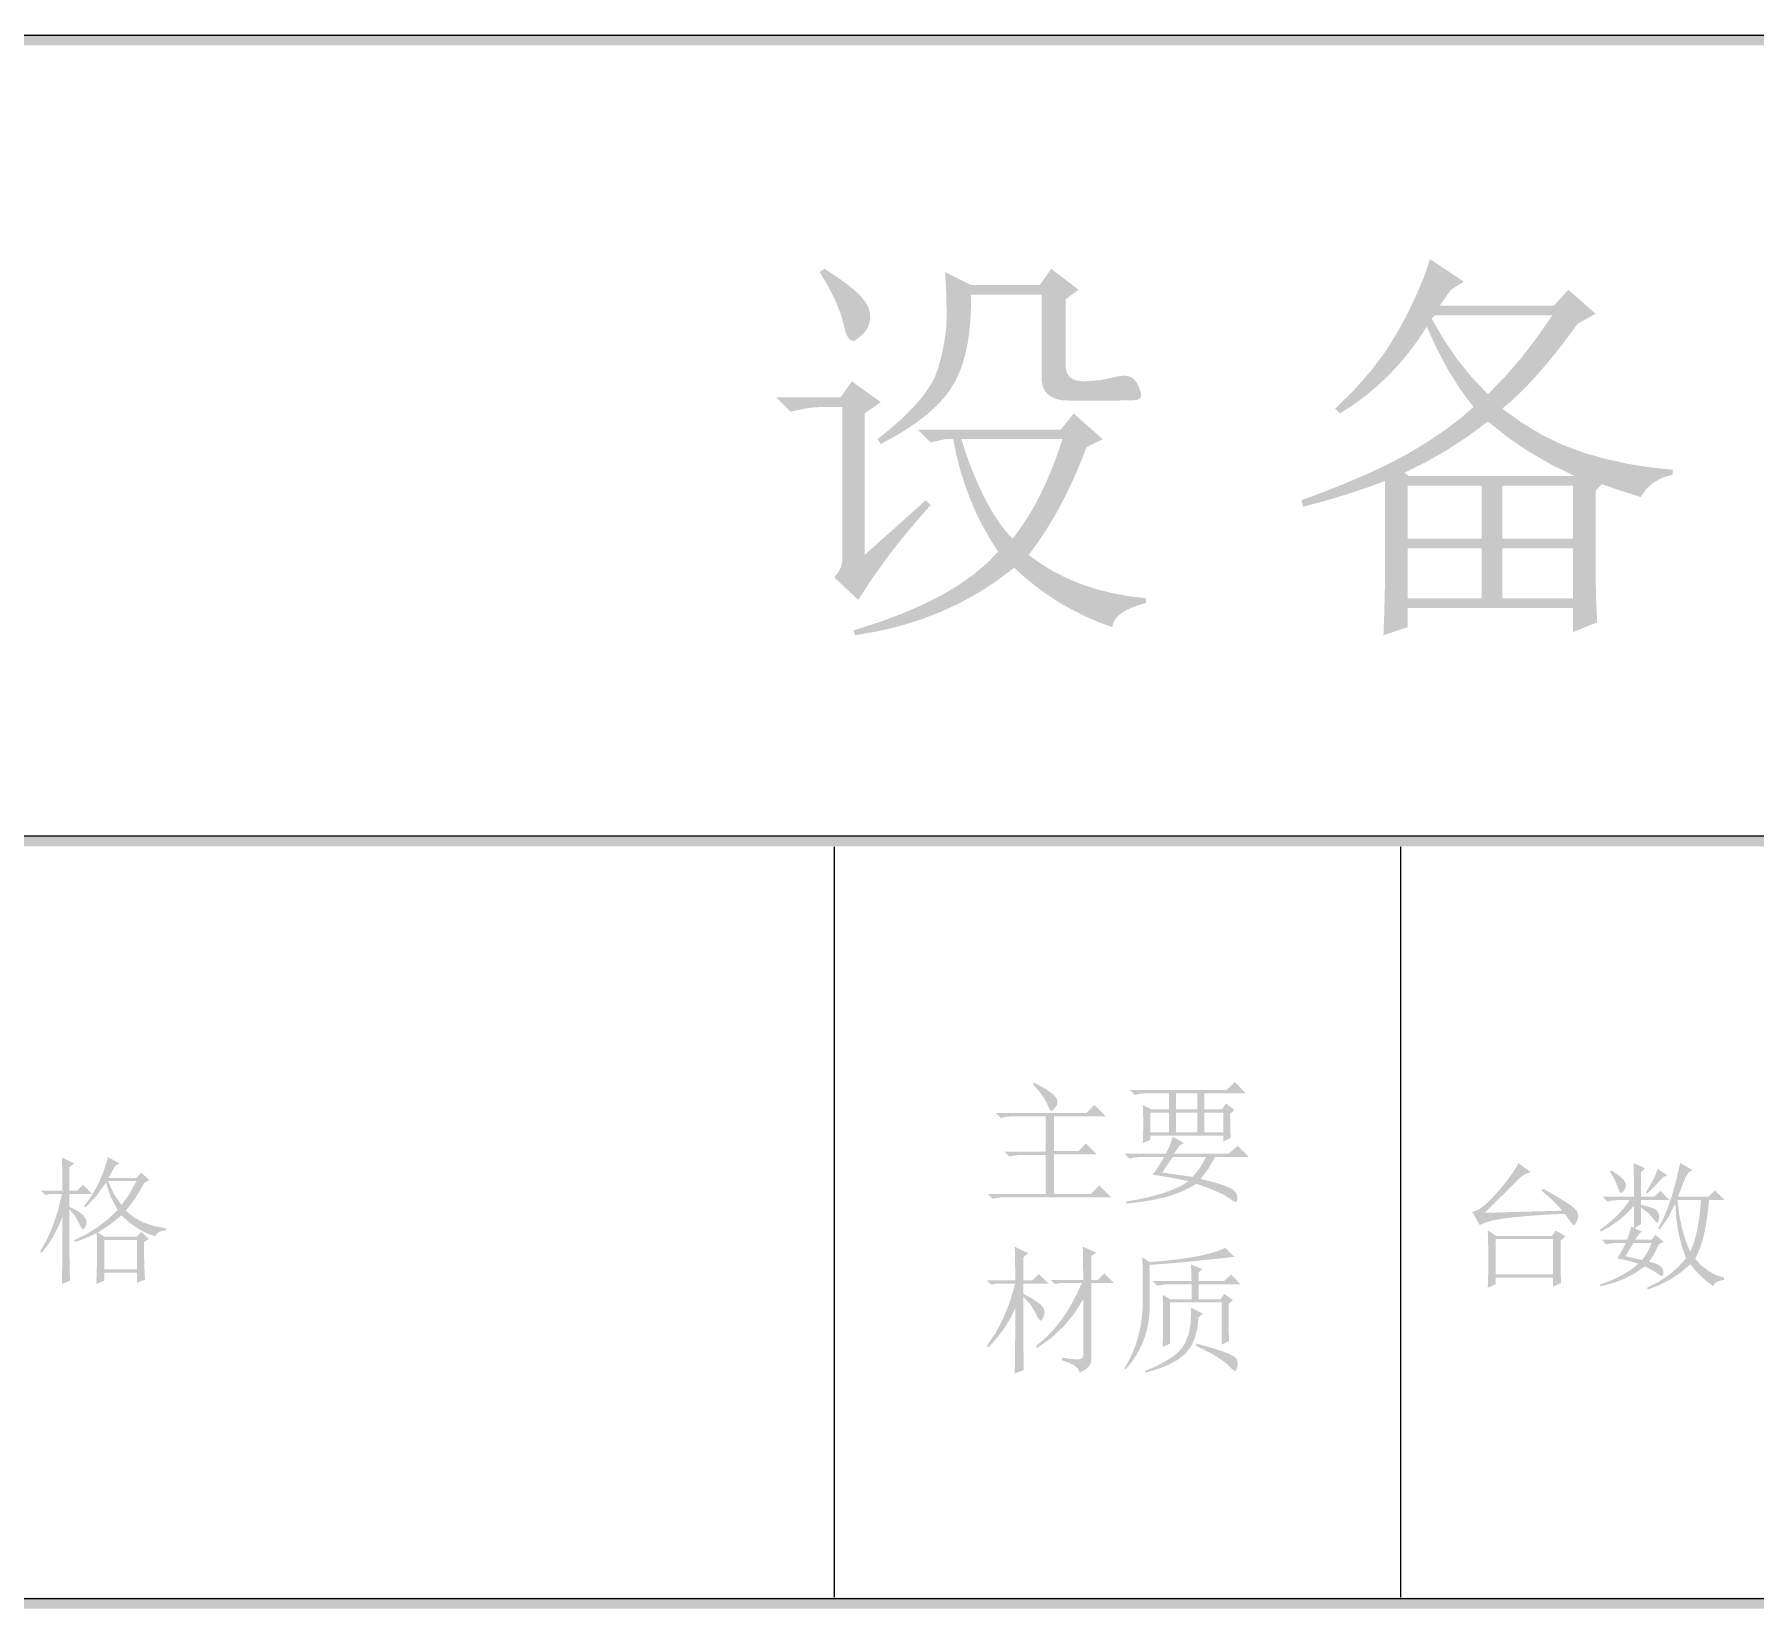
# Model space of a CAD drawing. Header units: millimetres. Extents: x 0 to 383, y 25 to 284.
# Drawn here: x 103 to 156, y 235.4 to 283.9 of the extents above; entities that cross this region are included whole.
import ezdxf

# ---------------------------------------------------------------- set-up
doc = ezdxf.new("R2010")
doc.units = ezdxf.units.MM

msp = doc.modelspace()

# ---------------------------------------------------------------- hatches: boundary and pattern name
h = msp.add_hatch(color=0)
h.dxf.hatch_style = 2
h.paths.add_polyline_path([(0, 283.548226), (383.109611, 283.548226), (383.109611, 283.886892), (0, 283.886892)])
h = msp.add_hatch(color=0)
h.paths.add_polyline_path([(127.188957, 276.551319), (127.337785, 276.650538), (127.704774, 276.411793), (128.012334, 276.191651), (128.260984, 275.990113), (128.45124, 275.807179), (128.590766, 275.634666), (128.686884, 275.464736), (128.739594, 275.297908), (128.748896, 275.134696), (128.724091, 274.981648), (128.674482, 274.844619), (128.600068, 274.723093), (128.500849, 274.616554), (128.400511, 274.529737), (128.322393, 274.467726), (128.26598, 274.430519), (128.230753, 274.418116), (128.137736, 274.449122), (128.057121, 274.54214), (127.988908, 274.697169), (127.933097, 274.91421), (127.830778, 275.276979), (127.672648, 275.670753), (127.458708, 276.095533)])
h.paths.add_polyline_path([(128.578019, 267.820069), (130.463175, 269.506788), (130.612003, 269.35796), (130.231751, 268.923878), (129.885088, 268.514601), (129.572532, 268.130128), (129.294599, 267.77046), (128.806084, 267.088331), (128.379582, 266.431007), (127.635441, 267.125538), (127.762565, 267.280567), (127.846281, 267.447999), (127.886588, 267.627833), (127.883488, 267.820069), (127.883488, 272.384132), (127.238566, 272.384132), (127.030827, 272.37483), (126.804484, 272.346925), (126.559538, 272.300416), (126.295988, 272.235304), (125.849503, 272.681788), (127.833878, 272.681788), (128.181144, 273.177882), (129.074113, 272.53296), (128.578019, 272.185694)])
h.paths.add_polyline_path([(131.554582, 271.391944), (131.731315, 270.866395), (131.91425, 270.381153), (132.103385, 269.936219), (132.298722, 269.531593), (132.50026, 269.167274), (132.708, 268.843263), (132.92194, 268.559559), (133.142082, 268.316163), (133.3723, 268.624671), (133.591667, 268.954884), (133.800181, 269.3068), (133.997843, 269.680421), (134.184654, 270.075746), (134.360612, 270.492775), (134.525718, 270.931507), (134.679972, 271.391944)])
h.paths.add_polyline_path([(130.215128, 271.689601), (134.630363, 271.689601), (135.027238, 272.185694), (135.920207, 271.391944), (135.424113, 271.143898), (135.233427, 270.657881), (135.033439, 270.192018), (134.824149, 269.746308), (134.605558, 269.320753), (134.377665, 268.915351), (134.14047, 268.530104), (133.893974, 268.16501), (133.638175, 267.820069), (134.009471, 267.549543), (134.40402, 267.308473), (134.821824, 267.096858), (135.262882, 266.914698), (135.727195, 266.761994), (136.214762, 266.638746), (136.725584, 266.544953), (137.25966, 266.480616), (137.25966, 266.331788), (137.026341, 266.265901), (136.822477, 266.192262), (136.648069, 266.110871), (136.503117, 266.02173), (136.38762, 265.924836), (136.301579, 265.820192), (136.244993, 265.707795), (136.217863, 265.587648), (135.790757, 265.746553), (135.377604, 265.925611), (134.978404, 266.124824), (134.593156, 266.344191), (134.221861, 266.583711), (133.864518, 266.843385), (133.521128, 267.123213), (133.191691, 267.423194), (132.659165, 267.021669), (132.103385, 266.66045), (131.524351, 266.33954), (130.922062, 266.058937), (130.296519, 265.818641), (129.647721, 265.618653), (128.975669, 265.458973), (128.280363, 265.339601), (128.230753, 265.488429), (128.995048, 265.7326), (129.700431, 265.993824), (130.346903, 266.272102), (130.934464, 266.567433), (131.463114, 266.879817), (131.932853, 267.209254), (132.343681, 267.555744), (132.695597, 267.919288), (132.446, 268.309962), (132.218107, 268.713038), (132.011918, 269.128517), (131.827433, 269.556398), (131.664652, 269.996681), (131.523576, 270.449366), (131.404203, 270.914454), (131.306535, 271.391944), (131.058488, 271.391944), (130.612003, 271.292726)])
h.paths.add_polyline_path([(134.779191, 273.673976), (134.787718, 273.557704), (134.813297, 273.456935), (134.85593, 273.371669), (134.915617, 273.301905), (134.992356, 273.247645), (135.086149, 273.208888), (135.196995, 273.185633), (135.324894, 273.177882), (135.858195, 273.215089), (136.366691, 273.32671), (136.57133, 273.352634), (136.738761, 273.331533), (136.868986, 273.263923), (136.962003, 273.150321), (137.027116, 273.022078), (137.073625, 272.909854), (137.10153, 272.813132), (137.110832, 272.731398), (137.078448, 272.649404), (136.984052, 272.604618), (136.936499, 272.598923), (136.855808, 272.594197), (136.741916, 272.590375), (136.594756, 272.587393), (136.414266, 272.585186), (136.200379, 272.583689), (135.953032, 272.582839), (135.67216, 272.582569), (134.87841, 272.582569), (134.669895, 272.594972), (134.490836, 272.632179), (134.341233, 272.694191), (134.221086, 272.781007), (134.130393, 272.892628), (134.069157, 273.029054), (134.037376, 273.190284), (134.03505, 273.376319), (134.03505, 275.856788), (131.852238, 275.856788), (131.855338, 275.445455), (131.839836, 275.054856), (131.805729, 274.685057), (131.753019, 274.336123), (131.681706, 274.008118), (131.591789, 273.701106), (131.483268, 273.415152), (131.356144, 273.150321), (131.201115, 272.898129), (131.008878, 272.650007), (130.779435, 272.40589), (130.512785, 272.165713), (130.208927, 271.929412), (129.867863, 271.696922), (129.489591, 271.468178), (129.074113, 271.243116), (128.974894, 271.391944), (129.351109, 271.696846), (129.686048, 271.991477), (129.979775, 272.275902), (130.232354, 272.550186), (130.443851, 272.814392), (130.614329, 273.068586), (130.743854, 273.312833), (130.83249, 273.547196), (130.952293, 273.992561), (131.038506, 274.410537), (131.090613, 274.800608), (131.108097, 275.162257), (131.095695, 275.856788), (131.058488, 276.551319), (131.852238, 276.154444), (133.985441, 276.154444), (134.332707, 276.650538), (135.176066, 276.005616), (134.779191, 275.70796)])
h = msp.add_hatch(color=0)
h.paths.add_polyline_path([(144.585972, 265.339601), (144.607676, 265.910109), (144.623179, 266.431007), (144.632481, 266.902296), (144.635582, 267.323976), (144.635582, 270.102101), (144.049571, 269.88506), (143.432554, 269.680421), (142.784532, 269.488185), (142.105503, 269.308351), (142.055894, 269.506788), (142.586094, 269.703675), (143.085289, 269.897462), (143.553477, 270.088148), (143.99066, 270.275734), (144.396836, 270.460218), (144.772007, 270.641603), (145.116172, 270.819886), (145.429332, 270.995069), (145.996739, 271.342335), (146.508336, 271.689601), (146.964122, 272.036866), (147.364097, 272.384132), (146.95792, 272.929835), (146.58275, 273.525148), (146.238585, 274.170069), (145.925425, 274.864601), (145.655674, 274.453773), (145.36732, 274.06465), (145.060362, 273.69723), (144.7348, 273.351515), (144.390635, 273.027504), (144.027867, 272.725196), (143.646495, 272.444593), (143.246519, 272.185694), (143.097691, 272.334523), (143.683702, 272.911232), (144.2015, 273.500343), (144.651085, 274.101857), (145.032457, 274.715773), (145.354918, 275.320387), (145.627769, 275.893995), (145.851011, 276.436598), (146.024644, 276.948194), (147.066441, 276.253663), (146.669566, 276.005616), (146.3223, 275.509523), (149.844566, 275.509523), (150.29105, 276.005616), (151.13441, 275.261476), (150.588707, 274.963819), (150.270121, 274.532063), (149.959288, 274.129762), (149.656205, 273.756916), (149.360875, 273.413526), (149.073295, 273.099592), (148.793467, 272.815113), (148.521391, 272.56009), (148.257066, 272.334523), (148.86168, 271.895359), (149.484898, 271.520791), (150.126719, 271.211335), (150.787144, 270.967509), (151.459971, 270.777253), (152.139, 270.627822), (152.824229, 270.518699), (153.51566, 270.449366), (153.51566, 270.300538), (153.193199, 270.201319), (152.920347, 270.052491), (152.697105, 269.854054), (152.523472, 269.606007), (152.151402, 269.723829), (151.828941, 269.829249), (151.556089, 269.922267), (151.332847, 270.002882), (151.13441, 269.804444), (151.13441, 267.224757), (151.146812, 266.455812), (151.184019, 265.736476), (150.439878, 265.438819), (150.439878, 266.18296), (145.330113, 266.18296), (145.330113, 265.587648)])
h.paths.add_polyline_path([(146.173472, 275.211866), (146.074253, 275.112648), (146.461827, 274.446022), (146.880406, 273.835206), (147.329991, 273.280201), (147.810582, 272.781007), (148.325279, 273.305006), (148.827574, 273.884816), (149.317466, 274.520436), (149.794957, 275.211866)])
h.paths.add_polyline_path([(147.810582, 271.937648), (147.202867, 271.484962), (146.570347, 271.069484), (145.913023, 270.691212), (145.230894, 270.350148), (145.379722, 270.250929), (150.34066, 270.250929), (150.489488, 270.250929), (149.745347, 270.616798), (149.050816, 271.019874), (148.405894, 271.460157)])
h.paths.add_polyline_path([(145.330113, 269.953273), (145.330113, 268.316163), (147.612144, 268.316163), (147.612144, 269.953273)])
h.paths.add_polyline_path([(148.257066, 269.953273), (148.257066, 268.316163), (150.439878, 268.316163), (150.439878, 269.953273)])
h.paths.add_polyline_path([(145.330113, 268.018507), (145.330113, 266.480616), (147.612144, 266.480616), (147.612144, 268.018507)])
h.paths.add_polyline_path([(148.257066, 268.018507), (148.257066, 266.480616), (150.439878, 266.480616), (150.439878, 268.018507)])
h = msp.add_hatch(color=0)
h.dxf.hatch_style = 2
h.paths.add_polyline_path([(0.338667, 258.825559), (383.109611, 258.825559), (383.109611, 259.164226), (0.338667, 259.164226)])
h = msp.add_hatch(color=0)
h.dxf.hatch_style = 2
h.paths.add_polyline_path([(127.610306, 235.626892), (127.652639, 235.626892), (127.652639, 258.825559), (127.610306, 258.825559)])
h = msp.add_hatch(color=0)
h.dxf.hatch_style = 2
h.paths.add_polyline_path([(145.093972, 235.626892), (145.136306, 235.626892), (145.136306, 258.825559), (145.093972, 258.825559)])
h = msp.add_hatch(color=0)
h.paths.add_polyline_path([(133.802878, 251.530997), (134.00657, 251.421529), (134.171504, 251.32498), (134.298197, 251.241867), (134.387167, 251.172707), (134.493965, 251.052128), (134.530483, 250.935684), (134.510501, 250.848868), (134.453313, 250.753783), (134.390612, 250.679369), (134.348582, 250.654564), (134.316542, 250.6649), (134.28657, 250.695905), (134.258665, 250.747582), (134.232826, 250.819929), (134.172882, 250.954288), (134.07573, 251.109317), (133.941371, 251.285017), (133.769806, 251.481387)])
h.paths.add_polyline_path([(132.62879, 250.588418), (135.423451, 250.588418), (135.671498, 250.836465), (136.018764, 250.4892), (134.414727, 250.4892), (134.414727, 249.41433), (135.175405, 249.41433), (135.406915, 249.64584), (135.737644, 249.315111), (134.414727, 249.315111), (134.414727, 248.091413), (135.555743, 248.091413), (135.820326, 248.355997), (136.184128, 247.992194), (132.926446, 247.992194), (132.71974, 247.979792), (132.529571, 247.942585), (132.380743, 248.091413), (134.166681, 248.091413), (134.166681, 249.298575), (133.439076, 249.298575), (133.232371, 249.286172), (133.042201, 249.248965), (132.893373, 249.397793), (134.166681, 249.397793), (134.166681, 250.4892), (133.174493, 250.4892), (132.967787, 250.476797), (132.777618, 250.43959)])
h = msp.add_hatch(color=0)
h.paths.add_polyline_path([(138.18504, 251.200267), (138.18504, 250.704174), (138.846498, 250.704174), (138.846498, 251.200267)])
h.paths.add_polyline_path([(137.39129, 250.604955), (137.39129, 249.993106), (137.970066, 249.993106), (137.970066, 250.604955)])
h.paths.add_polyline_path([(138.18504, 250.604955), (138.18504, 249.993106), (138.846498, 249.993106), (138.846498, 250.604955)])
h.paths.add_polyline_path([(139.061472, 250.604955), (139.061472, 249.993106), (139.640248, 249.993106), (139.640248, 250.604955)])
h.paths.add_polyline_path([(136.762905, 251.299486), (139.739467, 251.299486), (140.00405, 251.547533), (140.33478, 251.200267), (139.061472, 251.200267), (139.061472, 250.704174), (139.607175, 250.704174), (139.722931, 250.886075), (139.987514, 250.687637), (139.855222, 250.571882), (139.856256, 250.333137), (139.859356, 250.129532), (139.864524, 249.961067), (139.871759, 249.827741), (139.640248, 249.711986), (139.640248, 249.893887), (137.39129, 249.893887), (137.39129, 249.761595), (137.15978, 249.662377), (137.176316, 250.263201), (137.15978, 250.836465), (137.424363, 250.704174), (137.970066, 250.704174), (137.970066, 251.200267), (137.258998, 251.200267), (137.0895, 251.187865), (136.911733, 251.150658)])
h.paths.add_polyline_path([(138.085821, 249.232429), (138.021742, 249.140445), (137.945261, 249.029857), (137.856378, 248.900666), (137.755092, 248.752872), (137.950429, 248.726), (138.172638, 248.694994), (138.421718, 248.659854), (138.69767, 248.62058), (138.916778, 248.889297), (139.111082, 249.232429)])
h.paths.add_polyline_path([(138.085821, 249.860814), (138.433087, 249.662377), (138.300795, 249.596231), (138.118894, 249.331648), (139.805613, 249.331648), (140.086733, 249.579694), (140.433998, 249.232429), (139.392201, 249.232429), (139.18963, 248.881029), (138.945717, 248.554434), (139.242426, 248.482087), (139.487975, 248.413874), (139.682881, 248.349795), (139.827661, 248.289851), (139.933081, 248.228873), (140.009563, 248.161693), (140.057105, 248.088313), (140.075708, 248.008731), (140.075622, 247.936384), (140.066751, 247.884707), (140.048578, 247.853702), (140.020587, 247.843366), (139.954441, 247.868171), (139.855222, 247.942585), (139.697092, 248.045938), (139.47075, 248.157559), (139.176194, 248.277448), (138.813425, 248.405606), (138.654348, 248.309402), (138.475117, 248.218882), (138.276249, 248.133529), (138.05826, 248.052828), (137.800826, 247.977467), (137.482929, 247.908823), (137.104055, 247.847414), (136.663686, 247.793757), (136.647149, 247.859903), (136.973744, 247.916747), (137.275535, 247.979792), (137.55252, 248.049039), (137.804701, 248.124486), (138.032078, 248.206135), (138.234649, 248.293985), (138.412416, 248.388036), (138.565378, 248.488288), (137.990737, 248.604043), (137.457436, 248.686726), (137.523582, 248.770442), (137.606264, 248.889297), (137.705483, 249.043293), (137.821238, 249.232429), (137.060561, 249.232429), (136.915867, 249.220026), (136.746368, 249.182819), (136.59754, 249.331648), (137.870847, 249.331648), (137.999005, 249.596231)])
h = msp.add_hatch(color=0)
h.paths.add_polyline_path([(105.111462, 246.670601), (105.111462, 245.761095), (106.120186, 245.761095), (106.120186, 246.670601)])
h.paths.add_polyline_path([(106.33516, 246.604455), (106.337227, 246.284061), (106.343428, 245.984338), (106.353763, 245.705285), (106.368233, 245.446903), (106.120186, 245.347684), (106.120186, 245.661877), (105.111462, 245.661877), (105.111462, 245.41383), (104.863415, 245.314611), (104.876851, 245.617435), (104.884086, 245.980204), (104.885119, 246.402917), (104.879951, 246.885575), (104.561625, 246.740881), (104.201957, 246.604455), (104.18542, 246.670601), (104.541988, 246.840099), (104.884086, 247.050939), (105.211714, 247.30312), (105.524873, 247.596642), (105.309899, 247.997651), (105.161071, 248.440002), (104.871683, 248.034859), (104.532686, 247.679325), (104.483076, 247.712398), (104.721822, 248.036926), (104.925427, 248.398661), (105.093892, 248.797603), (105.227217, 249.233752), (105.574483, 249.035314), (105.442191, 248.952632), (105.35124, 248.787267), (105.243753, 248.58883), (106.103649, 248.58883), (106.252477, 248.754194), (106.500524, 248.522684), (106.351696, 248.440002), (106.210103, 248.187821), (106.066442, 247.960444), (105.920715, 247.757873), (105.77292, 247.580106), (106.011665, 247.378568), (106.297953, 247.220438), (106.631782, 247.105716), (107.013155, 247.034403), (107.013155, 246.968257), (106.899466, 246.956888), (106.806449, 246.922782), (106.734102, 246.865938), (106.682425, 246.786356), (106.400272, 246.888675), (106.132588, 247.030269), (105.879374, 247.211136), (105.640628, 247.431278), (105.301631, 247.158426), (104.913024, 246.902111), (105.111462, 246.769819), (106.103649, 246.769819), (106.252477, 246.918648), (106.483988, 246.703674)])
h.paths.add_polyline_path([(105.227217, 248.489611), (105.404984, 248.09687), (105.640628, 247.74547), (105.888675, 248.09687), (106.103649, 248.489611)])
h.paths.add_polyline_path([(104.036592, 246.240653), (104.037626, 246.10216), (104.040726, 245.918192), (104.045894, 245.688748), (104.053128, 245.41383), (103.805082, 245.314611), (103.817484, 246.319201), (103.821618, 247.381668), (103.682092, 247.058174), (103.528096, 246.765685), (103.359631, 246.504203), (103.176696, 246.273726), (103.127087, 246.306799), (103.343094, 246.691271), (103.528096, 247.117085), (103.682092, 247.58424), (103.805082, 248.092736), (103.44128, 248.092736), (103.292451, 248.059663), (103.16016, 248.191955), (103.821618, 248.191955), (103.817484, 248.671512), (103.805082, 249.217215), (104.18542, 249.035314), (104.036592, 248.919559), (104.036592, 248.191955), (104.268102, 248.191955), (104.450003, 248.373856), (104.731123, 248.092736), (104.036592, 248.092736), (104.036592, 247.695861), (104.193774, 247.616366), (104.318401, 247.543588), (104.410988, 247.478045), (104.472052, 247.420253), (104.541643, 247.316212), (104.565759, 247.216304), (104.554045, 247.146713), (104.521661, 247.072988), (104.4879, 247.018555), (104.46654, 247.00133), (104.439668, 247.012699), (104.408662, 247.046805), (104.373522, 247.103649), (104.334248, 247.183231), (104.201957, 247.42301), (104.036592, 247.613179)])
h = msp.add_hatch(color=0)
h.paths.add_polyline_path([(148.053337, 246.699705), (148.053337, 245.608299), (149.822738, 245.608299), (149.822738, 246.699705)])
h.paths.add_polyline_path([(147.706071, 247.509991), (150.103858, 247.576137), (149.995337, 247.702228), (149.851677, 247.848989), (149.672876, 248.01642), (149.458936, 248.204523), (149.508545, 248.254132), (149.797933, 248.091868), (150.037712, 247.952342), (150.227881, 247.835553), (150.368441, 247.741502), (150.469727, 247.658819), (150.542074, 247.576137), (150.585482, 247.493455), (150.599951, 247.410773), (150.587549, 247.344627), (150.550342, 247.245408), (150.504867, 247.158592), (150.46766, 247.129653), (150.422184, 247.146189), (150.384977, 247.195799), (150.18654, 247.476918), (149.829973, 247.464516), (149.454802, 247.443845), (149.061027, 247.414907), (148.648649, 247.3777), (148.264177, 247.331191), (147.954118, 247.274347), (147.718474, 247.207167), (147.557243, 247.129653), (147.325733, 247.543064), (147.404281, 247.56072), (147.491097, 247.597497), (147.586182, 247.65391), (147.689535, 247.730477), (147.806323, 247.83383), (147.941716, 247.970256), (148.095711, 248.139755), (148.268311, 248.342326), (148.434709, 248.551013), (148.570101, 248.738512), (148.674488, 248.904308), (148.747868, 249.047882), (149.128207, 248.766762), (148.958708, 248.708885), (148.814014, 248.601398), (148.764146, 248.551788), (148.688957, 248.477374), (148.588446, 248.378155), (148.462614, 248.254132), (148.311461, 248.105304), (148.134986, 247.931671), (147.933189, 247.733234)])
h.paths.add_polyline_path([(147.80529, 245.194887), (147.812525, 245.377908), (147.817692, 245.580049), (147.820793, 245.801827), (147.821826, 246.043759), (147.817692, 246.526761), (147.80529, 246.964288), (148.069873, 246.798924), (149.789665, 246.798924), (149.90542, 246.964288), (150.203076, 246.782387), (150.054248, 246.650095), (150.054248, 245.806736), (150.058382, 245.60003), (150.070785, 245.343715), (149.822738, 245.22796), (149.822738, 245.50908), (148.053337, 245.50908), (148.053337, 245.310642)])
h = msp.add_hatch(color=0)
h.paths.add_polyline_path([(152.303207, 246.58395), (152.05516, 246.170538), (152.290804, 246.116795), (152.56779, 246.054783), (152.642204, 246.149868), (152.716618, 246.269757), (152.791032, 246.414451), (152.865446, 246.58395)])
h.paths.add_polyline_path([(151.625212, 248.816372), (151.766805, 248.723354), (151.877393, 248.642739), (151.956975, 248.574526), (152.00555, 248.518715), (152.05516, 248.431899), (152.071696, 248.369887), (152.055849, 248.287205), (152.011062, 248.204523), (151.960764, 248.142511), (151.922868, 248.12184), (151.898063, 248.132176), (151.873259, 248.163181), (151.848454, 248.214858), (151.823649, 248.287205), (151.728565, 248.526984), (151.575602, 248.783299)])
h.paths.add_polyline_path([(153.047347, 248.865981), (153.345003, 248.667543), (153.22098, 248.609666), (153.113493, 248.502179), (153.046314, 248.427765), (152.960531, 248.336814), (152.856144, 248.229327), (152.733155, 248.105304), (152.683545, 248.138377), (152.824105, 248.369887), (152.931592, 248.568325), (153.006006, 248.733689)])
h.paths.add_polyline_path([(152.303207, 249.047882), (152.667009, 248.882517), (152.534717, 248.766762), (152.534717, 248.006085), (152.948128, 248.006085), (153.13003, 248.187986), (153.411149, 247.906866), (152.534717, 247.906866), (152.534717, 247.758038), (152.706369, 247.716783), (152.841331, 247.676045), (152.940119, 247.63634), (153.00325, 247.598186), (153.072841, 247.514814), (153.096957, 247.410773), (153.08042, 247.283993), (153.05975, 247.229561), (153.030811, 247.212335), (152.985336, 247.241274), (152.915056, 247.32809), (152.753825, 247.505857), (152.534717, 247.675356), (152.534717, 247.162726), (152.33628, 247.030434), (152.56779, 246.931215), (152.523348, 246.90331), (152.472705, 246.852667), (152.415861, 246.779287), (152.352816, 246.683168), (152.865446, 246.683168), (152.981201, 246.831997), (153.229248, 246.617023), (153.08042, 246.53434), (152.999805, 246.35864), (152.923324, 246.211879), (152.850977, 246.094057), (152.782764, 246.005174), (152.903773, 245.971153), (153.002561, 245.935583), (153.079645, 245.898979), (153.135542, 245.861858), (153.205133, 245.778486), (153.229248, 245.674444), (153.216846, 245.587628), (153.179639, 245.558689), (153.125895, 245.575226), (153.063884, 245.624835), (152.86958, 245.748859), (152.650472, 245.856345), (152.347648, 245.644472), (152.017953, 245.471873), (151.661385, 245.338548), (151.277946, 245.244497), (151.26141, 245.294106), (151.621078, 245.427431), (151.939405, 245.57936), (152.21639, 245.749892), (152.452035, 245.939028), (152.12544, 246.038247), (151.807113, 246.104392), (151.848454, 246.171572), (151.906332, 246.273891), (151.980746, 246.41135), (152.071696, 246.58395), (151.856722, 246.58395), (151.650016, 246.571547), (151.459847, 246.53434), (151.311019, 246.683168), (152.104769, 246.683168), (152.170915, 246.865069), (152.237061, 247.080043), (152.319743, 247.04697), (152.319743, 247.724965), (152.088233, 247.48312), (151.840186, 247.270213), (151.575602, 247.086245), (151.294483, 246.931215), (151.26141, 246.980825), (151.548731, 247.199933), (151.798845, 247.427309), (152.011752, 247.662954), (152.187451, 247.906866), (151.889795, 247.906866), (151.683089, 247.894464), (151.49292, 247.857257), (151.344092, 248.006085), (152.319743, 248.006085), (152.315609, 248.564191)])
h.paths.add_polyline_path([(153.659196, 247.906866), (153.715007, 247.446946), (153.799756, 247.0263), (153.913444, 246.644928), (154.056071, 246.30283), (154.175961, 246.613922), (154.271045, 246.984959), (154.341325, 247.41594), (154.3868, 247.906866)])
h.paths.add_polyline_path([(153.741878, 249.047882), (154.122217, 248.832908), (154.006462, 248.758494), (153.92378, 248.63447), (153.883472, 248.539386), (153.828695, 248.40296), (153.759448, 248.225193), (153.675733, 248.006085), (154.618311, 248.006085), (154.816748, 248.204523), (155.114405, 247.906866), (154.634847, 247.906866), (154.606425, 247.61076), (154.570768, 247.334291), (154.527877, 247.07746), (154.477751, 246.840265), (154.42039, 246.622707), (154.355794, 246.424786), (154.283964, 246.246503), (154.204899, 246.087856), (154.403337, 245.87805), (154.618311, 245.711651), (154.849821, 245.588662), (155.097868, 245.50908), (155.097868, 245.442934), (154.959375, 245.411928), (154.858089, 245.36852), (154.794011, 245.312709), (154.767139, 245.244497), (154.561467, 245.398492), (154.374398, 245.562823), (154.205933, 245.73749), (154.056071, 245.922491), (153.769784, 245.675478), (153.456625, 245.463605), (153.116594, 245.286871), (152.749691, 245.145278), (152.716618, 245.194887), (153.07732, 245.381956), (153.398747, 245.595896), (153.6809, 245.836708), (153.92378, 246.104392), (153.785287, 246.502301), (153.684001, 246.918813), (153.619922, 247.353928), (153.59305, 247.807648), (153.390479, 247.390102), (153.113493, 246.997361), (153.063884, 247.030434), (153.161294, 247.206651), (153.255086, 247.404571), (153.345262, 247.624196), (153.43182, 247.865525), (153.514761, 248.128558), (153.594084, 248.413295), (153.66979, 248.719737)])
h = msp.add_hatch(color=0)
h.paths.add_polyline_path([(134.662774, 243.042502), (134.837527, 243.01451), (134.98179, 242.996337), (135.096081, 242.987466), (135.180917, 242.98738), (135.242842, 242.999869), (135.287715, 243.02941), (135.315017, 243.076522), (135.324233, 243.14172), (135.324233, 244.844976), (135.043113, 244.397458), (134.712384, 243.997482), (134.332045, 243.645049), (133.902097, 243.340158), (133.852488, 243.389767), (134.070046, 243.568568), (134.276235, 243.765972), (134.471055, 243.981979), (134.654506, 244.21659), (134.826589, 244.469805), (134.987302, 244.741623), (135.136647, 245.032044), (135.274623, 245.341069), (134.596628, 245.341069), (134.4478, 245.307997), (134.315509, 245.440288), (135.324233, 245.440288), (135.307696, 246.465549), (135.721108, 246.283648), (135.57228, 246.167892), (135.57228, 245.440288), (135.770717, 245.440288), (135.969155, 245.638726), (136.266811, 245.341069), (135.57228, 245.341069), (135.57228, 242.976356), (135.549542, 242.858534), (135.481329, 242.753114), (135.367641, 242.660096), (135.208477, 242.579481), (135.174371, 242.683867), (135.072052, 242.782053), (134.901519, 242.874037), (134.662774, 242.959819)])
h.paths.add_polyline_path([(133.472149, 244.927658), (133.472408, 244.46903), (133.473183, 244.060527), (133.474475, 243.702151), (133.476283, 243.393901), (133.478609, 243.135778), (133.481451, 242.92778), (133.48481, 242.769909), (133.488686, 242.662163), (133.207566, 242.546408), (133.214801, 242.963954), (133.219968, 243.439377), (133.223069, 243.972678), (133.224102, 244.563856), (133.079408, 244.258965), (132.893373, 243.956141), (132.665997, 243.655384), (132.39728, 243.356694), (132.34767, 243.406304), (132.619488, 243.805246), (132.856166, 244.257931), (133.057704, 244.76436), (133.224102, 245.324533), (132.62879, 245.324533), (132.479962, 245.29146), (132.34767, 245.423752), (133.224102, 245.423752), (133.219968, 245.957053), (133.207566, 246.465549), (133.620977, 246.267111), (133.472149, 246.134819), (133.472149, 245.423752), (133.753269, 245.423752), (133.951707, 245.622189), (134.249363, 245.324533), (133.472149, 245.324533), (133.472149, 245.01034), (133.660338, 244.909054), (133.811836, 244.820171), (133.92716, 244.74369), (134.006828, 244.679611), (134.101224, 244.563856), (134.133608, 244.448101), (134.121894, 244.382644), (134.08951, 244.288248), (134.051614, 244.209011), (134.017852, 244.183517), (133.983746, 244.19592), (133.947572, 244.233127), (133.909332, 244.295138), (133.869024, 244.381955), (133.70366, 244.667209)])
h = msp.add_hatch(color=0)
h.paths.add_polyline_path([(136.59754, 242.711773), (136.73655, 242.956977), (136.855922, 243.213034), (136.955658, 243.479943), (137.035756, 243.757704), (137.096218, 244.046316), (137.137042, 244.345781), (137.158229, 244.656098), (137.15978, 244.977267), (137.158746, 245.359673), (137.155645, 245.680067), (137.150478, 245.938449), (137.143243, 246.134819), (137.374753, 245.985991), (137.845009, 246.029486), (138.263588, 246.077631), (138.630491, 246.130944), (138.945717, 246.189941), (139.2103, 246.251867), (139.425274, 246.313275), (139.590639, 246.373651), (139.706394, 246.432476), (139.987514, 246.151356), (138.896108, 246.035601), (138.583982, 246.002528), (138.226381, 245.969455), (137.823305, 245.936382), (137.374753, 245.903309), (137.374753, 244.811903), (137.373978, 244.503653), (137.346848, 244.207289), (137.293363, 243.92281), (137.213523, 243.650217), (137.107328, 243.389509), (136.974778, 243.140687), (136.815873, 242.903751), (136.630613, 242.6787)])
h.paths.add_polyline_path([(138.664597, 245.407215), (138.648061, 245.919845), (138.995326, 245.771017), (138.879571, 245.671799), (138.879571, 245.407215), (139.673321, 245.407215), (139.888295, 245.605653), (140.169415, 245.307997), (138.879571, 245.307997), (138.879571, 244.844976), (139.557566, 244.844976), (139.673321, 245.01034), (139.937905, 244.811903), (139.805613, 244.696148), (139.806646, 244.308574), (139.809747, 243.989214), (139.814915, 243.738067), (139.822149, 243.555132), (139.590639, 243.439377), (139.590639, 244.745757), (138.003139, 244.745757), (138.003139, 243.47245), (137.771628, 243.373231), (137.784031, 243.841075), (137.788165, 244.255175), (137.784031, 244.630691), (137.771628, 244.977267), (138.003139, 244.844976), (138.664597, 244.844976), (138.664597, 245.307997), (137.970066, 245.307997), (137.788165, 245.295594), (137.606264, 245.258387), (137.457436, 245.407215)])
h.paths.add_polyline_path([(137.225925, 242.62909), (137.598685, 242.785498), (137.959042, 242.98738), (138.12432, 243.099949), (138.264277, 243.222336), (138.378396, 243.354024), (138.46616, 243.494498), (138.581915, 243.783886), (138.631524, 244.073274), (138.643927, 244.345437), (138.648061, 244.580392), (139.011863, 244.398491), (138.879571, 244.282736), (138.841417, 243.927202), (138.760371, 243.621278), (138.63695, 243.364963), (138.471672, 243.158257), (138.255578, 242.985658), (137.979023, 242.831662), (137.64149, 242.69627), (137.242462, 242.579481)])
h.paths.add_polyline_path([(138.813425, 243.47245), (139.15449, 243.378485), (139.433543, 243.295372), (139.650584, 243.223628), (139.805613, 243.163769), (139.915167, 243.111145), (139.995782, 243.061105), (140.047459, 243.014166), (140.070196, 242.970844), (140.082599, 242.88885), (140.086733, 242.827528), (140.079153, 242.752425), (140.059172, 242.689724), (140.037812, 242.644938), (140.020587, 242.62909), (139.962709, 242.649761), (139.888295, 242.711773), (139.731199, 242.863357), (139.524493, 243.014941), (139.392201, 243.098571), (139.226837, 243.192019), (139.028399, 243.294769), (138.796889, 243.406304)])
h = msp.add_hatch(color=0)
h.dxf.hatch_style = 2
h.paths.add_polyline_path([(0.338667, 235.288226), (383.109611, 235.288226), (383.109611, 235.626896), (0.338667, 235.626896)])

# ---------------------------------------------------------------- linework, layer by layer
at = {"color": 0, "lineweight": 0}
for points in [[(0.021167, 283.865726), (383.088444, 283.865726)], [(0.359833, 259.143059), (383.088444, 259.143059)], [(127.631472, 258.804392), (127.631472, 235.648059)], [(145.115139, 258.804392), (145.115139, 235.648059)], [(0.359833, 235.605726), (383.088444, 235.605726)]]:
    msp.add_lwpolyline(points, dxfattribs=at)

# ---------------------------------------------------------------- texts
at = {"color": 0, "char_height": 9.118601, "attachment_point": 1}
for insert in [(137.766778, 275.726438), (153.994556, 275.726438)]:
    msp.add_mtext('{\\fArial|b1|i0|c0; }', dxfattribs=dict(at, insert=insert))

doc.saveas('drawing.dxf')
